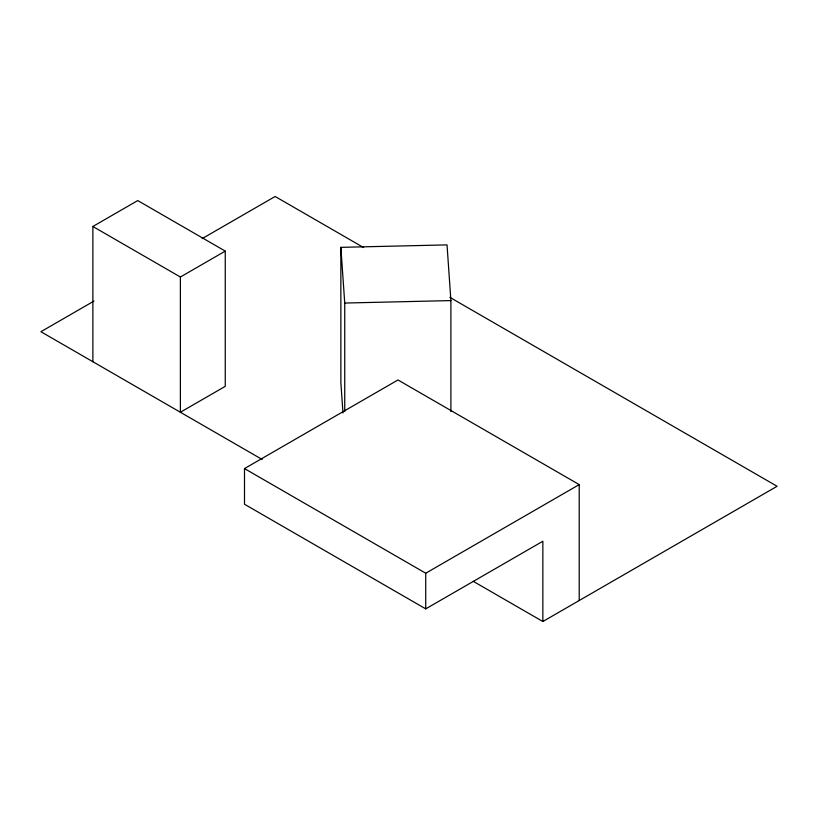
<?xml version="1.0" encoding="UTF-8"?>
<svg xmlns="http://www.w3.org/2000/svg" width="818" height="818" viewBox="0 0 818 818"><rect width="100%" height="100%" fill="white"/><g stroke="black" fill="none" stroke-linecap="round" stroke-linejoin="round"><path stroke-width="1.23" d="M92.874 226.484L137.741 200.574L225.257 251.106L225.257 386.352L180.389 412.252L180.389 277.016L92.874 226.484L92.874 361.73M93.937 301.096L40.9 331.719L262.169 459.471M202.22 238.58L275.145 196.484L363.591 247.547M180.389 277.016L225.257 251.106M473.233 581.322L542.855 621.516L542.855 541.25L425.728 608.868L244.5 504.236L244.5 468.581L397.977 379.971L579.216 484.604L579.216 600.524M244.5 468.581L425.728 573.224L579.216 484.604M542.855 621.516L777.1 486.281L449.839 297.333M342.977 412.978L340.861 382.599L340.861 247.353L447.027 244.889L450.902 300.584L450.902 411.587M340.861 247.353L344.736 303.049L450.902 300.584M425.728 573.224L425.728 608.868M344.736 303.049L344.736 411.495"/></g></svg>
